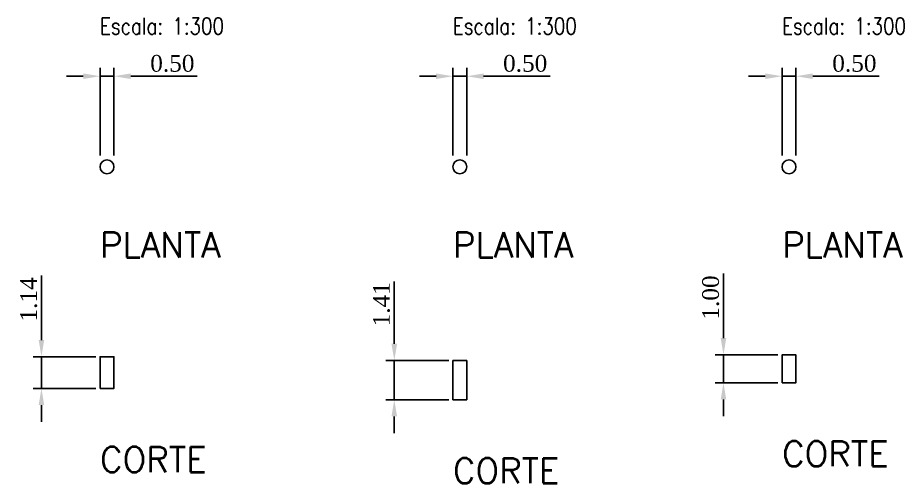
# Model space of a CAD drawing. Extents: x -44 to 14114764, y -20 to 289527804.
# Drawn here: x 359037.39 to 359069.17, y 7353467.83 to 7353484.54 of the extents above; entities that cross this region are included whole.
import ezdxf

# ---------------------------------------------------------------- set-up
doc = ezdxf.new("R2010")
doc.units = 0
doc.header["$PDMODE"] = 3
doc.header["$PDSIZE"] = 0.1
for name, color, linetype in [('DETALHE_POCO_COT', 8, 'Continuous'), ('DETALHE_POCO_FOR', 7, 'Continuous'), ('DETALHE_POCO_TIT', 5, 'Continuous'), ('DETALHE_POCO_TXT', 7, 'Continuous')]:
    doc.layers.add(name, color=color, linetype=linetype)
doc.styles.add('ROMANS', font='ROMANS.shx', dxfattribs={"height": 2})
doc.styles.get("Standard").update_dxf_attribs({"font": 'times.ttf'})
doc.dimstyles.new('ISO-25', dxfattribs={"dimtxt": 2.5, "dimasz": 2.5, "dimexe": 1.25, "dimexo": 0.625, "dimtad": 1, "dimtxsty": 'Standard', "dimcen": 2.5, "dimadec": 0, "dimazin": 0, "dimtfac": 1, "dimtmove": 0, "dimatfit": 3, "dimfxl": 1, "dimarcsym": 0})

# ---------------------------------------------------------------- blocks, each defined once
blk = doc.blocks.new('*D73')
at = {"layer": 'Defpoints', "color": 0, "transparency": 16777216}
for p in [(359040.841, 7353482.436), (359040.341, 7353479.436), (359040.841, 7353479.436)]:
    blk.add_point(p, dxfattribs=at)
at = {"layer": 'DETALHE_POCO_COT', "color": 0, "lineweight": -2, "transparency": 16777216}
for p, q in [((359040.341, 7353479.586), (359040.341, 7353482.736)), ((359040.841, 7353479.586), (359040.841, 7353482.736)), ((359039.741, 7353482.436), (359039.141, 7353482.436)), ((359040.341, 7353482.436), (359040.841, 7353482.436)), ((359041.441, 7353482.436), (359043.828, 7353482.436))]:
    blk.add_line(p, q, dxfattribs=at)
at = {"layer": 'DETALHE_POCO_COT', "color": 0, "transparency": 16777216}
for points in [[(359039.741, 7353482.536), (359039.741, 7353482.336), (359040.341, 7353482.436)], [(359041.441, 7353482.536), (359041.441, 7353482.336), (359040.841, 7353482.436)]]:
    blk.add_solid(points, dxfattribs=at)
at = {"layer": 'DETALHE_POCO_COT', "color": 0, "transparency": 16777216, "insert": (359042.934, 7353482.892), "char_height": 0.6, "attachment_point": 5}
blk.add_mtext('0.50', dxfattribs=at)
blk = doc.blocks.new('*D74')
at = {"layer": 'Defpoints', "color": 0, "transparency": 16777216}
for p in [(359038.241, 7353472.368), (359040.341, 7353472.368), (359040.341, 7353471.232)]:
    blk.add_point(p, dxfattribs=at)
at = {"layer": 'DETALHE_POCO_COT', "color": 0, "lineweight": -2, "transparency": 16777216}
for p, q in [((359038.241, 7353472.968), (359038.241, 7353475.284)), ((359040.191, 7353472.368), (359037.941, 7353472.368)), ((359038.241, 7353471.232), (359038.241, 7353472.368)), ((359040.191, 7353471.232), (359037.941, 7353471.232)), ((359038.241, 7353470.632), (359038.241, 7353470.032))]:
    blk.add_line(p, q, dxfattribs=at)
at = {"layer": 'DETALHE_POCO_COT', "color": 0, "transparency": 16777216}
for points in [[(359038.141, 7353472.968), (359038.341, 7353472.968), (359038.241, 7353472.368)], [(359038.141, 7353470.632), (359038.341, 7353470.632), (359038.241, 7353471.232)]]:
    blk.add_solid(points, dxfattribs=at)
at = {"layer": 'DETALHE_POCO_COT', "color": 0, "transparency": 16777216, "insert": (359037.785, 7353474.426), "char_height": 0.6, "attachment_point": 5, "rotation": 90}
blk.add_mtext('1.14', dxfattribs=at)
blk = doc.blocks.new('*D75')
at = {"layer": 'Defpoints', "color": 0, "transparency": 16777216}
for p in [(359053.49, 7353482.436), (359052.99, 7353479.436), (359053.49, 7353479.436)]:
    blk.add_point(p, dxfattribs=at)
at = {"layer": 'DETALHE_POCO_COT', "color": 0, "lineweight": -2, "transparency": 16777216}
for p, q in [((359052.99, 7353479.586), (359052.99, 7353482.736)), ((359053.49, 7353479.586), (359053.49, 7353482.736)), ((359052.39, 7353482.436), (359051.79, 7353482.436)), ((359052.99, 7353482.436), (359053.49, 7353482.436)), ((359054.09, 7353482.436), (359056.477, 7353482.436))]:
    blk.add_line(p, q, dxfattribs=at)
at = {"layer": 'DETALHE_POCO_COT', "color": 0, "transparency": 16777216}
for points in [[(359052.39, 7353482.536), (359052.39, 7353482.336), (359052.99, 7353482.436)], [(359054.09, 7353482.536), (359054.09, 7353482.336), (359053.49, 7353482.436)]]:
    blk.add_solid(points, dxfattribs=at)
at = {"layer": 'DETALHE_POCO_COT', "color": 0, "transparency": 16777216, "insert": (359055.583, 7353482.892), "char_height": 0.6, "attachment_point": 5}
blk.add_mtext('0.50', dxfattribs=at)
blk = doc.blocks.new('*D76')
at = {"layer": 'Defpoints', "color": 0, "transparency": 16777216}
for p in [(359050.89, 7353472.233), (359052.99, 7353472.233), (359052.99, 7353470.827)]:
    blk.add_point(p, dxfattribs=at)
at = {"layer": 'DETALHE_POCO_COT', "color": 0, "lineweight": -2, "transparency": 16777216}
for p, q in [((359050.89, 7353472.833), (359050.89, 7353475.071)), ((359052.84, 7353472.233), (359050.59, 7353472.233)), ((359050.89, 7353470.827), (359050.89, 7353472.233)), ((359052.84, 7353470.827), (359050.59, 7353470.827)), ((359050.89, 7353470.227), (359050.89, 7353469.627))]:
    blk.add_line(p, q, dxfattribs=at)
at = {"layer": 'DETALHE_POCO_COT', "color": 0, "transparency": 16777216}
for points in [[(359050.79, 7353472.833), (359050.99, 7353472.833), (359050.89, 7353472.233)], [(359050.79, 7353470.227), (359050.99, 7353470.227), (359050.89, 7353470.827)]]:
    blk.add_solid(points, dxfattribs=at)
at = {"layer": 'DETALHE_POCO_COT', "color": 0, "transparency": 16777216, "insert": (359050.434, 7353474.252), "char_height": 0.6, "attachment_point": 5, "rotation": 90}
blk.add_mtext('1.41', dxfattribs=at)
blk = doc.blocks.new('*D77')
at = {"layer": 'Defpoints', "color": 0, "transparency": 16777216}
for p in [(359065.291, 7353482.436), (359064.791, 7353479.436), (359065.291, 7353479.436)]:
    blk.add_point(p, dxfattribs=at)
at = {"layer": 'DETALHE_POCO_COT', "color": 0, "lineweight": -2, "transparency": 16777216}
for p, q in [((359064.791, 7353479.586), (359064.791, 7353482.736)), ((359065.291, 7353479.586), (359065.291, 7353482.736)), ((359064.191, 7353482.436), (359063.591, 7353482.436)), ((359064.791, 7353482.436), (359065.291, 7353482.436)), ((359065.891, 7353482.436), (359068.278, 7353482.436))]:
    blk.add_line(p, q, dxfattribs=at)
at = {"layer": 'DETALHE_POCO_COT', "color": 0, "transparency": 16777216}
for points in [[(359064.191, 7353482.536), (359064.191, 7353482.336), (359064.791, 7353482.436)], [(359065.891, 7353482.536), (359065.891, 7353482.336), (359065.291, 7353482.436)]]:
    blk.add_solid(points, dxfattribs=at)
at = {"layer": 'DETALHE_POCO_COT', "color": 0, "transparency": 16777216, "insert": (359067.384, 7353482.892), "char_height": 0.6, "attachment_point": 5}
blk.add_mtext('0.50', dxfattribs=at)
blk = doc.blocks.new('*D78')
at = {"layer": 'Defpoints', "color": 0, "transparency": 16777216}
for p in [(359062.691, 7353472.436), (359064.791, 7353472.436), (359064.791, 7353471.436)]:
    blk.add_point(p, dxfattribs=at)
at = {"layer": 'DETALHE_POCO_COT', "color": 0, "lineweight": -2, "transparency": 16777216}
for p, q in [((359062.691, 7353473.036), (359062.691, 7353475.351)), ((359064.641, 7353472.436), (359062.391, 7353472.436)), ((359062.691, 7353471.436), (359062.691, 7353472.436)), ((359064.641, 7353471.436), (359062.391, 7353471.436)), ((359062.691, 7353470.836), (359062.691, 7353470.236))]:
    blk.add_line(p, q, dxfattribs=at)
at = {"layer": 'DETALHE_POCO_COT', "color": 0, "transparency": 16777216}
for points in [[(359062.591, 7353473.036), (359062.791, 7353473.036), (359062.691, 7353472.436)], [(359062.591, 7353470.836), (359062.791, 7353470.836), (359062.691, 7353471.436)]]:
    blk.add_solid(points, dxfattribs=at)
at = {"layer": 'DETALHE_POCO_COT', "color": 0, "transparency": 16777216, "insert": (359062.235, 7353474.494), "char_height": 0.6, "attachment_point": 5, "rotation": 90}
blk.add_mtext('1.00', dxfattribs=at)

msp = doc.modelspace()

# ---------------------------------------------------------------- linework, layer by layer
at = {"layer": 'DETALHE_POCO_FOR', "linetype": 'Continuous'}
for points in [[(359040.341, 7353471.232), (359040.841, 7353471.232), (359040.841, 7353472.368), (359040.341, 7353472.368)], [(359040.341, 7353471.232), (359040.841, 7353471.232), (359040.841, 7353472.368), (359040.341, 7353472.368)], [(359052.99, 7353470.827), (359053.49, 7353470.827), (359053.49, 7353472.233), (359052.99, 7353472.233)], [(359052.99, 7353470.827), (359053.49, 7353470.827), (359053.49, 7353472.233), (359052.99, 7353472.233)], [(359064.791, 7353471.436), (359065.291, 7353471.436), (359065.291, 7353472.436), (359064.791, 7353472.436)], [(359064.791, 7353471.436), (359065.291, 7353471.436), (359065.291, 7353472.436), (359064.791, 7353472.436)]]:
    msp.add_lwpolyline(points, close=True, dxfattribs=at)
for centre in [(359040.591, 7353479.186), (359040.591, 7353479.186), (359053.24, 7353479.186), (359053.24, 7353479.186), (359065.041, 7353479.186), (359065.041, 7353479.186)]:
    msp.add_circle(centre, 0.25, dxfattribs=at)

# ---------------------------------------------------------------- texts
at = {"layer": 'DETALHE_POCO_TIT', "linetype": 'Continuous', "style": 'ROMANS'}
for s, p in [('PLANTA', (359040.341, 7353475.936)), ('PLANTA', (359052.99, 7353475.936)), ('PLANTA', (359064.791, 7353475.936)), ('CORTE', (359064.791, 7353468.436)), ('CORTE', (359040.341, 7353468.232)), ('CORTE', (359052.99, 7353467.827))]:
    msp.add_text(s, height=0.9, dxfattribs=at).set_placement(p)
at = {"layer": 'DETALHE_POCO_TXT', "linetype": 'Continuous', "style": 'ROMANS', "width": 0.8}
for p in [(359040.341, 7353483.936), (359052.99, 7353483.936), (359064.791, 7353483.936)]:
    msp.add_text('Escala: 1:300', height=0.6, dxfattribs=at).set_placement(p)

# ---------------------------------------------------------------- dimensions: what is measured, and where the dimension line sits
at = {"layer": 'DETALHE_POCO_COT'}
for base, p1, p2, picture, middle in [((359040.841, 7353482.436), (359040.341, 7353479.436), (359040.841, 7353479.436), '*D73', (359042.934, 7353482.892)), ((359053.49, 7353482.436), (359052.99, 7353479.436), (359053.49, 7353479.436), '*D75', (359055.583, 7353482.892)), ((359065.291, 7353482.436), (359064.791, 7353479.436), (359065.291, 7353479.436), '*D77', (359067.384, 7353482.892))]:
    dim = msp.add_linear_dim(base=base, p1=p1, p2=p2, text='0.50', dimstyle='ISO-25', override={"dimscale": 0.24, "dimzin": 0}, dxfattribs=at)
    dim.commit()
    dim.dimension.update_dxf_attribs({"geometry": picture, "text_midpoint": middle})
for base, p1, p2, text, picture, middle in [((359062.691, 7353472.436), (359064.791, 7353471.436), (359064.791, 7353472.436), '1.00', '*D78', (359062.235, 7353474.494)), ((359038.241, 7353472.368), (359040.341, 7353471.232), (359040.341, 7353472.368), '1.14', '*D74', (359037.785, 7353474.426)), ((359050.89, 7353472.233), (359052.99, 7353470.827), (359052.99, 7353472.233), '1.41', '*D76', (359050.434, 7353474.252))]:
    dim = msp.add_linear_dim(base=base, p1=p1, p2=p2, angle=90, text=text, dimstyle='ISO-25', override={"dimscale": 0.24, "dimzin": 0}, dxfattribs=at)
    dim.commit()
    dim.dimension.update_dxf_attribs({"geometry": picture, "text_midpoint": middle})

doc.saveas('drawing.dxf')
